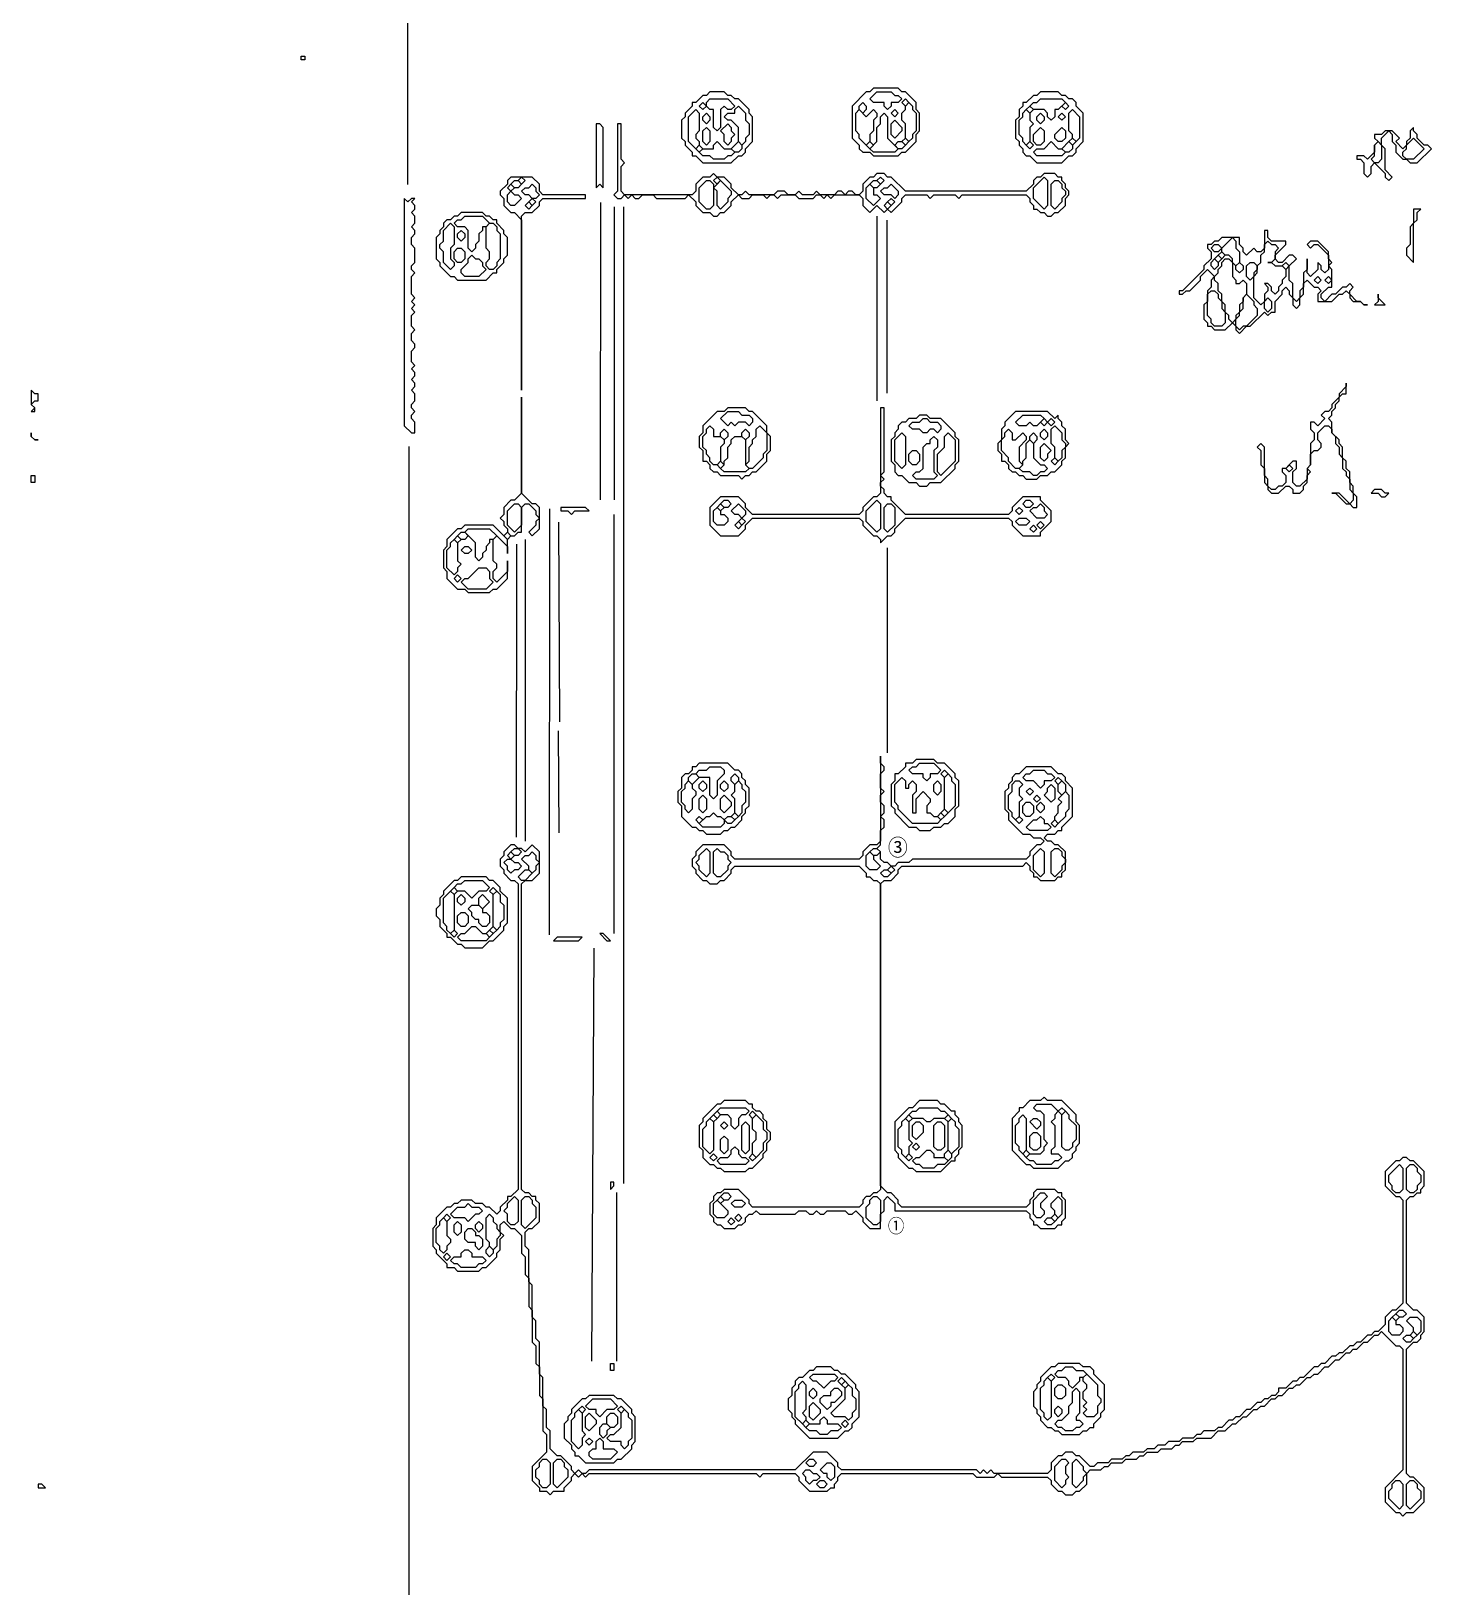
# Model space of a CAD drawing. Extents: x 10 to 1971, y 11 to 1392.
# Drawn here: x 10 to 403, y 364.1 to 802.1 of the extents above; entities that cross this region are included whole.
import ezdxf

# ---------------------------------------------------------------- set-up
doc = ezdxf.new("R2010")
doc.units = 0
for name, color, linetype, lineweight in [('OCR_TEXT', 6, 'Continuous', 0), ('RESIDUAL_GRAPHIC', 3, 'Continuous', 0), ('TEXT_FALLBACK_OUTLINE', 2, 'Continuous', 0), ('TRACE_CURVE', 6, 'Continuous', 0), ('TRACE_STRAIGHT', 5, 'Continuous', 0), ('TRACE_TEXT_SYMBOL', 6, 'Continuous', 0)]:
    doc.layers.add(name, color=color, linetype=linetype, lineweight=lineweight)
doc.styles.add('wqy-unicode', font='wqy-unicode.lff')

msp = doc.modelspace()

# ---------------------------------------------------------------- linework, layer by layer
at = {"layer": 'RESIDUAL_GRAPHIC', "color": 3}
for points in [[(175, 776), (175, 757), (174, 756), (175, 755), (176, 755), (177, 756), (178, 755), (179, 756), (180, 755), (181, 755), (182, 756), (185, 756), (186, 755), (194, 755), (195, 756), (197, 754), (197, 753), (199, 751), (201, 751), (202, 750), (203, 750), (204, 751), (205, 751), (207, 753), (207, 754), (209, 756), (210, 755), (212, 755), (213, 756), (216, 756), (217, 755), (218, 756), (219, 756), (220, 755), (221, 756), (225, 756), (226, 755), (230, 755), (231, 756), (232, 756), (233, 755), (234, 756), (235, 755), (236, 756), (243, 756), (244, 755), (244, 753), (246, 751), (248, 753), (250, 751), (251, 752), (252, 751), (255, 754), (255, 755), (256, 756), (262, 756), (263, 755), (264, 756), (270, 756), (271, 755), (272, 756), (290, 756), (291, 755), (291, 754)], [(199, 761), (197, 759), (197, 757), (196, 756), (177, 756), (176, 757), (176, 764), (177, 765), (176, 766), (176, 776), (175, 776)], [(291, 754), (292, 753), (292, 752), (293, 752), (294, 751), (295, 751), (296, 750), (297, 750), (298, 751), (299, 751), (301, 753), (301, 755), (302, 756), (302, 757), (301, 758), (301, 759), (300, 760), (300, 761), (299, 761), (298, 762), (295, 762), (294, 761), (293, 761), (292, 760), (292, 759), (290, 757), (256, 757), (252, 761), (251, 761), (250, 762), (248, 762), (247, 761), (246, 761), (244, 759), (244, 757), (243, 756), (242, 756), (241, 757), (240, 757), (239, 756), (238, 757), (237, 757), (236, 756), (232, 756), (231, 757), (230, 756), (227, 756), (226, 757), (225, 756), (223, 756), (222, 757), (220, 757), (219, 756), (212, 756), (211, 757), (210, 756), (209, 756), (207, 758), (207, 759), (205, 761), (203, 761), (202, 762), (201, 761), (199, 761)]]:
    msp.add_lwpolyline(points, dxfattribs=at)
for points in [[(200, 760), (201, 760), (202, 759), (202, 753), (201, 752), (200, 752), (198, 754), (198, 758)], [(202, 760), (203, 761), (204, 760), (203, 759)], [(204, 760), (207, 757), (207, 756), (206, 755), (206, 754), (204, 752), (203, 753), (203, 757), (202, 758)], [(245, 758), (246, 759), (247, 758), (247, 756), (248, 756), (249, 755), (247, 753), (245, 755)], [(246, 759), (247, 760), (248, 760), (249, 759), (248, 758), (247, 758)], [(248, 760), (249, 761), (250, 760), (249, 759)], [(251, 758), (252, 759), (254, 757), (254, 756), (253, 755), (252, 756), (250, 756), (249, 757), (250, 758)], [(295, 761), (296, 760), (296, 753), (295, 752), (292, 755), (292, 758)], [(297, 759), (298, 760), (299, 760), (300, 759), (300, 758), (301, 757), (301, 756), (300, 755), (300, 754), (298, 752), (297, 753)], [(250, 753), (251, 754), (252, 753), (251, 752)], [(251, 754), (252, 755), (253, 754), (252, 753)]]:
    msp.add_lwpolyline(points, close=True, dxfattribs=at)
at = {"layer": 'TEXT_FALLBACK_OUTLINE', "color": 2}
for points in [[(201, 785), (200, 784), (199, 784), (197, 782), (196, 782), (196, 781), (194, 779), (194, 778), (193, 777), (193, 772), (194, 771), (194, 770), (196, 768), (196, 767), (197, 767), (199, 765), (207, 765), (209, 767), (210, 767), (211, 768), (211, 769), (213, 771), (213, 778), (212, 779), (212, 780), (209, 783), (208, 783), (207, 784), (206, 784), (205, 785)], [(247, 786), (246, 785), (245, 785), (241, 781), (241, 772), (243, 770), (243, 769), (244, 768), (246, 768), (247, 767), (254, 767), (255, 768), (256, 768), (259, 771), (259, 773), (260, 774), (260, 779), (259, 780), (259, 782), (256, 785), (255, 785), (254, 786)], [(248, 785), (252, 785), (253, 784), (254, 784), (255, 783), (254, 782), (252, 782), (252, 781), (251, 780), (250, 781), (250, 782), (247, 782), (246, 783)], [(197, 780), (198, 779), (198, 774), (197, 773), (197, 772), (198, 771), (198, 770), (197, 769), (195, 771), (195, 778)], [(198, 781), (199, 782), (200, 781), (199, 780)], [(200, 782), (201, 783), (206, 783), (208, 781), (207, 780), (206, 780), (205, 781), (204, 780), (204, 775), (203, 774), (202, 775), (202, 780), (201, 780), (200, 781)], [(208, 780), (209, 781), (211, 779), (211, 777), (212, 776), (212, 773), (211, 772), (211, 771), (210, 770), (209, 771), (209, 775), (207, 777), (206, 777), (205, 778), (206, 779), (208, 779)], [(242, 779), (243, 780), (245, 778), (247, 780), (248, 779), (248, 778), (247, 777), (247, 774), (246, 773), (246, 771), (245, 770), (243, 772), (243, 773), (242, 774)], [(243, 781), (244, 782), (245, 781), (245, 780), (244, 779), (243, 780)], [(252, 779), (253, 780), (254, 779), (253, 778)], [(255, 782), (256, 783), (257, 782), (256, 781)], [(256, 781), (257, 782), (258, 781), (258, 780), (259, 779), (259, 774), (258, 773), (258, 772), (257, 771), (256, 772), (256, 776), (255, 777), (255, 779), (256, 780)], [(199, 778), (200, 779), (201, 778), (201, 777), (200, 776), (199, 777)], [(206, 776), (207, 775), (207, 774), (208, 773), (207, 772), (207, 771), (206, 770), (205, 771), (205, 773), (204, 774)], [(249, 778), (250, 779), (251, 778), (251, 772), (254, 769), (253, 768), (247, 768), (246, 769), (248, 771), (248, 775), (249, 776)], [(252, 776), (253, 777), (255, 775), (255, 774), (253, 772), (252, 773)], [(202, 770), (203, 771), (205, 769), (207, 769), (208, 768), (207, 767), (206, 767), (205, 766), (202, 766), (201, 767), (199, 767), (198, 768), (199, 769), (202, 769)], [(199, 774), (200, 775), (201, 774), (201, 771), (200, 770), (199, 771)], [(209, 771), (210, 770), (210, 769), (209, 768), (208, 768), (207, 769)], [(245, 770), (246, 771), (247, 770), (246, 769)], [(253, 770), (254, 771), (255, 771), (256, 770), (255, 769), (254, 769)], [(255, 771), (256, 772), (257, 771), (256, 770)], [(197, 769), (198, 770), (199, 769), (198, 768)], [(131, 751), (130, 750), (129, 750), (128, 749), (127, 749), (126, 748), (126, 747), (125, 746), (125, 745), (124, 744), (124, 738), (125, 737), (125, 736), (128, 733), (129, 733), (130, 732), (138, 732), (140, 734), (141, 734), (141, 735), (143, 737), (143, 738), (144, 739), (144, 744), (143, 745), (143, 746), (141, 748), (141, 749), (140, 749), (139, 750), (138, 750), (137, 751)], [(131, 749), (132, 750), (137, 750), (139, 748), (138, 747), (137, 747), (137, 746), (136, 745), (136, 743), (135, 742), (135, 741), (134, 740), (133, 741), (133, 746), (132, 747), (130, 747), (129, 748), (130, 749)], [(128, 748), (129, 747), (129, 742), (128, 741), (128, 738), (129, 737), (129, 736), (128, 735), (126, 737), (126, 740), (125, 741), (125, 742), (126, 743), (126, 746)], [(130, 745), (131, 746), (132, 745), (132, 744), (131, 743), (130, 744)], [(138, 747), (139, 748), (140, 748), (141, 747), (141, 746), (142, 745), (142, 738), (141, 737), (141, 736), (140, 735), (139, 735), (138, 736), (138, 737), (139, 738), (139, 740), (138, 741)], [(129, 740), (130, 741), (131, 741), (132, 740), (132, 738), (131, 737), (130, 737), (129, 738)], [(133, 738), (134, 739), (135, 738), (136, 738), (137, 737), (137, 736), (138, 735), (136, 733), (132, 733), (131, 734), (131, 735), (133, 737)], [(260, 694), (259, 693), (257, 693), (256, 692), (255, 692), (254, 691), (254, 690), (253, 689), (253, 688), (252, 687), (252, 681), (253, 680), (253, 678), (254, 677), (255, 677), (257, 675), (259, 675), (260, 674), (262, 674), (263, 675), (266, 675), (270, 679), (270, 680), (271, 681), (271, 687), (270, 688), (270, 689), (266, 693), (263, 693), (262, 694)], [(260, 692), (261, 693), (262, 693), (263, 692), (265, 692), (266, 691), (266, 690), (265, 689), (264, 690), (263, 690), (262, 689), (261, 689), (260, 690), (258, 690), (257, 691), (258, 692)], [(255, 689), (256, 688), (256, 680), (255, 679), (253, 681), (253, 687)], [(263, 687), (264, 688), (265, 687), (265, 685), (264, 684), (264, 678), (265, 677), (264, 676), (259, 676), (258, 677), (259, 678), (260, 678), (261, 679), (261, 685), (262, 686), (263, 686)], [(267, 688), (268, 689), (270, 687), (270, 681), (266, 677), (265, 678), (265, 683), (267, 685)], [(257, 683), (258, 684), (259, 684), (260, 683), (260, 681), (259, 680), (258, 680), (257, 681)], [(299, 427), (298, 426), (297, 426), (294, 423), (294, 422), (293, 421), (293, 420), (292, 419), (292, 415), (293, 414), (293, 413), (294, 412), (294, 411), (296, 409), (297, 409), (298, 408), (299, 408), (300, 407), (305, 407), (306, 408), (307, 408), (308, 409), (309, 409), (309, 410), (311, 412), (311, 413), (312, 414), (312, 421), (309, 424), (309, 425), (308, 426), (306, 426), (305, 427)], [(300, 425), (301, 426), (303, 426), (304, 425), (306, 425), (307, 424), (306, 423), (305, 423), (305, 422), (303, 420), (302, 421), (302, 422), (301, 423), (299, 423), (298, 424), (299, 425)], [(295, 422), (296, 423), (297, 422), (297, 412), (296, 411), (295, 412), (295, 413), (294, 414), (294, 420), (295, 421)], [(296, 423), (297, 424), (298, 423), (297, 422)], [(298, 420), (299, 421), (300, 421), (301, 420), (301, 418), (300, 417), (299, 417), (298, 418)], [(306, 423), (307, 424), (310, 421), (310, 418), (311, 417), (311, 416), (310, 415), (310, 413), (309, 412), (307, 412), (306, 413), (307, 414), (306, 415), (307, 416), (306, 417), (306, 419), (307, 420), (307, 421), (306, 422)], [(303, 419), (304, 420), (305, 419), (305, 413), (304, 412), (304, 411), (305, 411), (306, 410), (305, 409), (304, 409), (303, 408), (301, 408), (300, 409), (299, 409), (298, 410), (299, 411), (300, 411), (302, 413), (302, 415), (303, 416)], [(298, 414), (299, 415), (300, 414), (300, 413), (299, 412), (298, 413)]]:
    msp.add_lwpolyline(points, close=True, dxfattribs=at)
at = {"layer": 'TRACE_CURVE', "color": 6}
for points in [[(115, 755), (115, 691), (117, 689), (118, 689), (118, 692), (117, 693), (117, 694), (118, 695), (117, 696), (117, 697), (118, 698), (118, 700), (117, 701), (118, 702), (118, 703), (117, 704), (118, 705), (118, 706), (117, 707), (118, 708), (117, 709), (117, 712), (118, 713), (118, 714), (117, 715), (117, 717), (118, 718), (117, 719), (117, 722), (118, 723), (117, 724), (118, 725), (117, 726), (118, 727), (117, 728), (117, 733), (118, 734), (117, 735), (117, 736), (118, 737), (118, 741), (117, 742), (117, 744), (118, 745), (118, 746), (117, 747), (118, 748), (118, 750), (117, 751), (118, 752), (118, 753), (117, 754), (118, 755), (117, 755), (116, 754)], [(291, 593), (292, 594), (295, 594), (296, 593), (297, 593), (298, 592), (297, 591), (295, 591), (295, 590), (294, 589), (292, 591), (290, 591), (289, 592), (290, 593)], [(298, 591), (299, 592), (300, 591), (299, 590)], [(286, 590), (287, 591), (288, 591), (289, 590), (288, 589), (288, 587), (289, 586), (288, 585), (288, 581), (287, 580), (286, 581), (286, 582), (285, 583), (285, 587), (286, 588)], [(290, 588), (291, 589), (292, 588), (291, 587)], [(292, 586), (293, 587), (294, 586), (293, 585)], [(296, 589), (297, 590), (298, 589), (298, 586), (297, 585), (295, 587), (296, 588)], [(301, 588), (302, 587), (302, 583), (301, 582), (301, 581), (299, 579), (298, 580), (298, 581), (299, 582), (299, 584), (300, 585), (299, 586)], [(299, 590), (300, 591), (301, 590), (301, 588), (300, 587), (299, 588)], [(289, 584), (290, 585), (291, 585), (292, 584), (292, 582), (291, 581), (290, 581), (289, 582)], [(293, 584), (294, 585), (295, 584), (295, 583), (294, 582), (293, 583)], [(287, 580), (288, 581), (289, 580), (288, 579)], [(293, 580), (294, 581), (295, 580), (295, 579), (296, 579), (297, 578), (296, 577), (291, 577), (290, 578), (292, 580)], [(297, 579), (298, 580), (299, 579), (298, 578)], [(144, 570), (145, 571), (146, 570), (145, 569)], [(145, 571), (146, 572), (147, 572), (148, 571), (147, 570), (146, 570)], [(150, 570), (151, 571), (152, 570), (152, 569), (153, 568), (152, 567), (152, 566), (151, 565), (150, 566), (150, 567), (148, 569), (149, 570)], [(200, 572), (201, 571), (201, 565), (200, 564), (198, 566), (198, 567), (197, 568), (198, 569), (198, 570)], [(202, 571), (203, 572), (204, 571), (205, 571), (206, 570), (206, 569), (207, 568), (206, 567), (206, 566), (204, 564), (203, 564), (202, 565)], [(245, 570), (246, 571), (247, 570), (247, 569), (249, 567), (248, 566), (246, 566), (245, 567)], [(246, 571), (247, 572), (248, 572), (249, 571), (248, 570), (247, 570)], [(294, 572), (295, 571), (295, 565), (294, 564), (292, 566), (292, 570)], [(297, 571), (298, 572), (299, 572), (300, 571), (300, 570), (301, 569), (301, 568), (300, 567), (300, 566), (298, 564), (297, 565)], [(143, 568), (144, 569), (145, 569), (146, 568), (147, 568), (148, 567), (147, 566), (146, 566), (145, 565), (144, 566), (144, 567)], [(149, 566), (150, 566), (151, 565), (149, 563), (148, 563), (147, 564)], [(249, 565), (250, 566), (251, 566), (252, 565), (251, 564), (250, 564)], [(251, 566), (252, 567), (253, 566), (252, 565)], [(395, 483), (396, 482), (396, 476), (395, 475), (394, 475), (393, 476), (393, 477), (392, 478), (392, 480)], [(397, 482), (398, 483), (399, 483), (400, 482), (400, 481), (401, 480), (401, 478), (400, 477), (400, 476), (399, 475), (398, 475), (397, 476)], [(146, 474), (147, 473), (147, 467), (146, 466), (145, 466), (144, 467), (144, 469), (143, 470), (144, 471), (144, 472)], [(148, 473), (149, 474), (150, 474), (151, 473), (151, 472), (152, 471), (152, 468), (149, 465), (148, 466)], [(203, 473), (204, 474), (205, 473), (204, 472)], [(204, 474), (205, 475), (206, 475), (207, 474), (206, 473), (205, 473)], [(246, 473), (247, 474), (248, 474), (249, 473), (249, 467), (248, 466), (247, 466), (245, 468), (245, 471), (246, 472)], [(294, 475), (295, 475), (296, 474), (294, 472), (294, 471), (295, 470), (295, 469), (294, 468), (293, 468), (292, 469), (292, 473)], [(299, 474), (300, 473), (300, 469), (299, 468), (298, 469), (298, 470), (297, 471), (297, 472)], [(126, 468), (127, 469), (128, 468), (127, 467)], [(132, 471), (133, 472), (134, 471), (136, 471), (137, 470), (136, 469), (135, 469), (133, 467), (132, 468), (129, 468), (128, 469), (130, 471)], [(138, 468), (139, 469), (140, 468), (140, 467), (141, 466), (141, 465), (142, 464), (142, 463), (141, 462), (141, 460), (140, 459), (139, 460), (139, 461), (138, 462)], [(202, 472), (203, 473), (206, 470), (206, 469), (205, 468), (203, 468), (202, 469)], [(207, 472), (208, 473), (210, 473), (211, 472), (210, 471), (208, 471)], [(208, 468), (209, 469), (210, 468), (209, 467)], [(297, 468), (298, 469), (299, 468), (298, 467)], [(125, 467), (126, 468), (127, 467), (127, 463), (128, 462), (128, 461), (127, 460), (127, 459), (126, 458), (125, 459), (125, 460), (124, 461), (124, 465), (125, 466)], [(129, 466), (130, 467), (131, 466), (131, 464), (130, 463), (129, 464)], [(132, 464), (133, 465), (134, 465), (135, 464), (135, 463), (136, 463), (137, 462), (137, 460), (136, 459), (135, 460), (135, 461), (133, 461), (132, 462)], [(135, 466), (136, 467), (137, 466), (137, 465), (136, 464), (135, 465)], [(206, 467), (207, 468), (208, 467), (207, 466)], [(295, 467), (296, 468), (297, 468), (298, 467), (297, 466), (296, 466)], [(138, 459), (139, 460), (140, 459), (140, 458), (139, 457), (138, 458)], [(126, 457), (127, 458), (128, 457), (127, 456)], [(131, 458), (132, 459), (133, 459), (134, 458), (134, 457), (137, 457), (138, 456), (137, 455), (136, 455), (135, 454), (131, 454), (130, 455), (129, 455), (128, 456), (129, 457), (131, 457)], [(392, 439), (393, 440), (394, 439), (394, 438), (395, 438), (396, 437), (396, 436), (395, 435), (393, 435), (392, 436)], [(393, 440), (394, 441), (395, 440), (394, 439)], [(394, 441), (395, 442), (396, 442), (397, 441), (396, 440), (395, 440)], [(397, 439), (398, 440), (400, 440), (401, 439), (401, 436), (400, 435), (399, 436), (399, 437)], [(396, 434), (397, 435), (398, 435), (399, 434), (398, 433), (397, 433)], [(398, 435), (399, 436), (400, 435), (399, 434)], [(153, 399), (154, 400), (155, 400), (156, 399), (156, 393), (155, 392), (154, 392), (153, 393), (153, 394), (152, 395), (152, 397), (153, 398)], [(157, 399), (158, 400), (159, 400), (160, 399), (160, 398), (161, 397), (161, 395), (158, 392), (157, 393)], [(228, 399), (229, 400), (230, 400), (231, 399), (230, 398), (229, 398)], [(234, 399), (235, 399), (236, 398), (236, 395), (235, 394), (234, 395), (234, 396), (233, 396), (232, 397)], [(300, 400), (301, 400), (302, 399), (301, 398), (301, 396), (302, 395), (301, 394), (301, 393), (300, 392), (298, 394), (298, 398)], [(303, 399), (304, 400), (306, 398), (306, 397), (307, 396), (306, 395), (306, 394), (304, 392), (303, 393)], [(227, 396), (228, 397), (229, 397), (230, 396), (231, 396), (232, 395), (231, 394), (230, 394), (229, 393), (228, 394), (228, 395)], [(231, 393), (232, 394), (233, 394), (234, 393), (233, 392), (232, 392)], [(393, 393), (394, 394), (395, 394), (396, 393), (396, 387), (395, 386), (392, 389), (392, 391), (393, 392)], [(397, 393), (398, 394), (399, 394), (400, 393), (400, 392), (401, 391), (401, 389), (398, 386), (397, 387)]]:
    msp.add_lwpolyline(points, close=True, dxfattribs=at)
for points in [[(249, 598), (249, 574), (248, 573), (246, 573), (244, 571), (244, 570), (243, 569), (208, 569), (207, 570), (207, 571), (205, 573), (199, 573), (197, 571), (197, 570), (196, 569), (196, 567), (197, 566), (197, 565), (199, 563), (200, 563), (201, 562), (203, 562), (204, 563), (205, 563), (207, 565), (207, 566), (208, 567), (243, 567), (245, 565), (245, 564), (246, 564), (247, 563), (248, 563), (249, 562), (249, 476), (248, 475), (247, 475), (246, 474), (245, 474), (244, 473), (244, 472), (243, 471), (213, 471), (212, 472), (212, 473), (209, 476), (205, 476), (204, 475), (203, 475), (202, 474), (202, 473), (201, 472), (201, 469), (202, 468), (202, 467), (203, 466), (204, 466), (205, 465), (208, 465), (209, 466), (210, 466), (211, 467), (211, 468), (212, 469)], [(250, 578), (250, 580), (249, 581), (250, 582), (250, 584), (249, 585), (249, 587), (250, 588), (249, 589), (249, 593), (250, 594), (250, 595), (249, 596), (249, 598)], [(290, 568), (291, 567), (291, 566), (292, 565), (292, 564), (293, 564), (294, 563), (298, 563), (299, 564), (300, 564), (300, 565), (301, 566), (301, 571), (299, 573), (298, 573), (297, 574), (296, 574), (295, 575), (296, 576), (298, 576), (299, 577), (300, 577), (300, 578), (303, 581), (303, 589), (301, 591), (301, 592), (300, 593), (299, 593), (297, 595), (290, 595), (288, 593), (287, 593), (286, 592), (286, 591), (285, 590), (285, 589), (284, 588), (284, 583), (285, 582), (285, 580), (289, 576), (291, 576), (292, 575), (294, 575), (295, 574), (294, 573), (293, 573), (291, 571), (291, 570), (290, 569), (258, 569), (257, 568), (254, 568), (253, 567), (252, 567), (251, 568), (250, 568), (249, 569), (249, 571), (248, 572), (249, 573), (249, 577), (250, 578)], [(145, 573), (143, 571), (143, 570), (142, 569), (142, 567), (143, 566), (143, 565), (145, 563), (146, 563), (147, 562), (147, 476), (145, 474), (144, 474), (144, 473), (142, 471), (142, 470), (141, 469), (139, 471), (138, 471), (137, 472), (135, 472), (134, 473), (131, 473), (130, 472), (129, 472), (128, 471), (127, 471), (124, 468), (124, 466), (123, 465), (123, 460), (124, 459), (124, 458), (127, 455), (127, 454), (129, 454), (130, 453), (136, 453), (137, 454), (138, 454), (141, 457), (141, 458), (142, 459), (142, 462), (143, 463), (142, 464), (142, 466), (143, 467), (145, 465), (146, 465), (148, 463), (148, 458), (149, 457), (149, 452), (150, 451), (150, 443), (151, 442), (151, 433), (152, 432), (152, 427), (153, 426), (153, 418), (154, 417), (154, 408)], [(152, 439), (151, 440), (151, 449), (150, 450), (150, 459), (149, 460), (149, 464), (150, 465), (151, 465), (153, 467), (153, 472), (152, 473), (152, 474), (151, 474), (150, 475), (149, 475), (148, 476), (148, 562), (149, 563), (151, 563), (153, 565), (153, 571), (151, 573), (149, 571), (148, 572), (147, 572), (146, 573), (145, 573)], [(212, 469), (213, 469), (214, 470), (215, 469), (225, 469), (226, 470), (228, 470), (229, 469), (230, 469), (231, 470), (232, 469), (233, 469), (234, 470), (239, 470), (240, 469), (241, 469), (242, 470), (244, 468), (244, 467), (246, 465), (249, 465), (249, 469), (250, 470), (250, 473), (251, 474), (253, 472), (253, 470), (290, 470), (291, 469), (291, 468), (292, 467), (292, 466), (293, 466), (294, 465), (298, 465), (299, 466), (300, 466), (300, 467), (301, 468), (301, 473), (300, 474), (300, 475), (299, 475), (298, 476), (293, 476), (292, 475), (292, 474), (291, 473), (291, 472), (290, 471), (255, 471), (254, 472), (254, 473), (252, 475), (251, 475), (249, 477), (249, 562), (250, 563), (252, 563), (254, 565), (254, 566), (255, 567), (289, 567), (290, 568)], [(402, 440), (400, 442), (399, 442), (397, 444), (397, 473), (398, 474), (399, 474), (400, 475), (401, 475), (401, 476), (402, 477), (402, 481), (399, 484), (398, 484), (397, 485), (396, 485), (395, 484), (394, 484), (391, 481), (391, 477), (394, 474), (395, 474), (396, 473), (396, 444), (394, 442), (393, 442), (391, 440), (391, 438), (389, 436), (388, 436), (387, 435), (386, 435), (384, 433), (383, 433), (382, 432), (381, 432), (379, 430), (378, 430), (377, 429), (376, 429), (374, 427), (373, 427), (372, 426), (371, 426), (368, 423), (367, 423), (366, 422), (365, 422), (363, 420), (361, 420), (361, 419), (360, 418), (359, 418), (358, 417), (357, 417), (356, 416), (355, 416), (353, 414), (352, 414), (350, 412), (349, 412), (348, 411), (347, 411), (345, 409)], [(345, 409), (344, 409), (343, 408), (340, 408), (339, 407), (338, 407), (337, 406), (334, 406), (333, 405), (330, 405), (329, 404), (327, 404), (326, 403), (324, 403), (323, 402), (320, 402), (319, 401), (318, 401), (317, 400), (314, 400), (313, 399), (310, 399), (309, 398), (308, 398), (305, 401), (304, 401), (303, 402), (301, 402), (300, 401), (299, 401), (297, 399), (297, 397), (296, 396), (281, 396), (280, 397), (279, 396), (278, 397), (277, 396), (276, 397), (238, 397), (237, 398), (237, 399), (234, 402), (230, 402), (225, 397), (167, 397), (166, 396), (165, 396), (164, 397), (163, 396), (162, 397), (162, 398), (159, 401), (158, 401), (156, 403), (156, 408), (155, 409), (155, 414), (154, 415), (154, 423), (153, 424), (153, 433), (152, 434), (152, 439)], [(332, 404), (333, 404), (334, 405), (337, 405), (338, 406), (342, 406), (344, 408), (346, 408), (348, 410), (349, 410), (351, 412), (352, 412), (354, 414), (355, 414), (356, 415), (357, 415), (359, 417), (360, 417), (361, 418), (362, 418), (364, 420), (365, 420), (366, 421), (367, 421), (369, 423), (370, 423), (371, 424), (372, 424), (374, 426), (375, 426), (377, 428), (378, 428), (380, 430), (381, 430), (382, 431), (383, 431), (385, 433), (386, 433), (388, 435), (389, 435), (390, 436), (394, 432), (395, 432), (396, 431), (396, 397), (391, 392), (391, 388), (394, 385), (395, 385), (396, 384), (397, 385), (399, 385), (402, 388), (402, 392), (399, 395), (398, 395), (397, 396), (397, 431), (399, 433), (400, 433), (401, 434), (401, 435), (402, 436), (402, 440)], [(154, 408), (155, 407), (155, 402), (151, 398), (151, 394), (153, 392), (153, 391), (155, 391), (156, 390), (157, 391), (160, 391), (160, 392), (162, 394), (162, 395), (163, 396), (164, 395), (165, 396), (166, 395), (167, 396), (214, 396), (215, 395), (216, 396), (225, 396), (226, 395), (226, 394), (229, 391), (234, 391), (235, 392), (236, 392), (236, 393), (237, 394), (237, 395), (238, 396), (275, 396), (276, 395), (281, 395), (282, 396), (283, 395), (296, 395), (297, 394), (297, 393), (299, 391), (300, 391), (301, 390), (303, 390), (304, 391), (305, 391), (307, 393), (307, 396), (308, 397), (311, 397), (312, 398), (313, 398), (314, 399), (317, 399), (318, 400), (321, 400), (322, 401), (323, 401), (324, 402), (327, 402), (328, 403), (331, 403), (332, 404)]]:
    msp.add_lwpolyline(points, dxfattribs=at)
at = {"layer": 'TRACE_STRAIGHT', "color": 5}
for p, q in [((116.02, 758.88), (116.21, 1355.13)), ((170.24, 670.12), (170.27, 753.87)), ((174.16, 670.12), (174.17, 752.62)), ((176.71, 752.62), (176.71, 477.62)), ((248, 750), (248, 698)), ((250.89, 700.12), (250.9, 748.88)), ((116.24, 685.13), (116.26, 22.63)), ((155.89, 547.62), (155.94, 667.63)), ((174, 666), (174, 548)), ((158.4, 663.88), (158.68, 607.62)), ((146.57, 575.13), (146.68, 657.63)), ((149, 659), (149, 574)), ((250.89, 656.63), (250.89, 598.88)), ((158.33, 605.13), (158.45, 576.37)), ((167.81, 427.61), (168.39, 543.88)), ((174.68, 475.13), (174.71, 427.62))]:
    msp.add_line(p, q, dxfattribs=at)
at = {"layer": 'TRACE_TEXT_SYMBOL', "color": 6}
for points in [[(86, 795), (87, 795), (87, 794), (86, 794)], [(294, 785), (293, 784), (292, 784), (290, 782), (289, 782), (289, 781), (288, 780), (288, 778), (287, 777), (287, 772), (288, 771), (288, 770), (289, 769), (289, 768), (290, 767), (291, 767), (293, 765), (300, 765), (302, 767), (303, 767), (304, 768), (304, 769), (306, 771), (306, 779), (304, 781), (304, 782), (303, 783), (302, 783), (301, 784), (300, 784), (299, 785)], [(289, 779), (290, 780), (291, 779), (291, 777), (292, 776), (291, 775), (291, 771), (290, 770), (289, 771), (289, 772), (288, 773), (288, 777), (289, 778)], [(290, 780), (291, 781), (292, 780), (291, 779)], [(293, 782), (294, 783), (300, 783), (301, 782), (299, 780), (298, 780), (298, 778), (297, 777), (296, 778), (296, 779), (295, 780), (292, 780), (291, 781), (292, 782)], [(300, 781), (301, 782), (302, 781), (301, 780)], [(302, 779), (303, 780), (305, 778), (305, 772), (304, 771), (303, 772), (303, 773), (302, 774)], [(169, 776), (169, 758), (170, 759), (171, 758), (171, 775), (170, 776)], [(293, 778), (294, 779), (295, 778), (295, 777), (294, 776), (293, 777)], [(299, 778), (300, 779), (301, 778), (300, 777)], [(290, 770), (291, 771), (292, 770), (291, 769)], [(294, 775), (295, 774), (295, 771), (294, 770), (293, 770), (292, 771), (292, 773)], [(297, 771), (299, 769), (300, 769), (301, 768), (300, 767), (293, 767), (292, 768), (293, 769), (295, 769)], [(300, 775), (301, 774), (301, 772), (300, 771), (299, 771), (298, 772), (298, 773)], [(302, 771), (303, 770), (303, 769), (302, 768), (301, 768), (300, 769)], [(302, 771), (303, 772), (304, 771), (303, 770)], [(399, 775), (398, 774), (398, 772), (397, 771), (397, 770), (396, 769), (394, 771), (395, 772), (393, 774), (391, 774), (390, 773), (388, 773), (388, 772), (389, 771), (388, 770), (388, 768), (386, 766), (385, 767), (383, 767), (383, 766), (384, 766), (385, 765), (385, 762), (386, 761), (387, 762), (387, 764), (388, 765), (391, 762), (391, 761), (392, 760), (393, 761), (391, 763), (391, 769), (390, 770), (390, 772), (392, 774), (393, 773), (393, 771), (394, 770), (394, 768), (396, 766), (397, 766), (398, 765), (400, 765), (404, 769), (403, 770), (402, 770), (400, 772), (400, 773), (399, 774)], [(388, 770), (389, 771), (390, 770), (390, 766), (389, 765), (388, 765), (387, 766), (388, 767)], [(399, 772), (402, 769), (399, 766), (397, 766), (396, 767), (396, 768), (397, 769), (397, 770)], [(145, 761), (144, 760), (144, 759), (142, 757), (142, 756), (143, 755), (143, 753), (145, 751), (146, 751), (148, 749), (148, 701), (148, 750), (149, 751), (151, 751), (153, 753), (153, 754), (154, 755), (166, 755), (166, 756), (154, 756), (153, 757), (153, 759), (151, 761)], [(144, 758), (145, 759), (146, 758), (145, 757)], [(145, 759), (146, 760), (147, 760), (148, 759), (147, 758), (146, 758)], [(147, 760), (148, 761), (149, 760), (148, 759)], [(150, 758), (151, 759), (152, 758), (152, 757), (153, 756), (152, 755), (151, 755), (150, 756), (149, 756), (148, 757), (149, 758)], [(144, 756), (145, 757), (146, 756), (147, 756), (148, 755), (146, 753), (145, 753), (144, 754)], [(149, 753), (150, 754), (151, 753), (150, 752)], [(150, 754), (151, 755), (152, 754), (151, 753)], [(399, 752), (399, 748), (398, 747), (398, 742), (397, 741), (397, 739), (399, 737), (399, 748), (400, 749), (400, 751), (401, 752)], [(342, 741), (343, 742), (344, 742), (345, 741), (344, 740), (343, 740)], [(348, 744), (349, 743), (349, 741), (350, 740), (350, 737), (349, 736), (348, 737), (348, 738), (347, 739), (346, 739), (345, 740), (345, 741)], [(357, 742), (358, 743), (359, 742), (360, 742), (361, 741), (360, 740), (360, 738), (359, 737), (358, 737), (359, 737), (360, 736), (362, 736), (363, 735), (363, 733), (362, 732), (362, 731), (361, 730), (361, 729), (360, 728), (359, 729), (359, 730), (358, 731), (357, 731), (358, 730), (358, 729), (357, 728), (357, 726), (356, 725), (354, 727), (354, 733), (355, 734), (355, 736), (356, 737), (356, 739), (357, 740)], [(342, 737), (343, 738), (344, 737), (344, 736), (343, 735), (342, 736)], [(343, 738), (344, 739), (345, 738), (344, 737)], [(345, 737), (346, 738), (347, 738), (348, 737), (348, 733), (349, 732), (349, 731), (350, 731), (351, 732), (352, 731), (352, 728), (351, 727), (351, 726), (350, 725), (350, 723), (349, 722), (349, 721), (348, 720), (347, 721), (347, 722), (346, 723), (346, 725), (345, 726), (345, 728), (344, 729), (344, 731), (343, 732), (343, 733), (344, 734), (344, 735), (345, 736)], [(344, 739), (345, 740), (346, 739), (345, 738)], [(349, 736), (350, 737), (351, 736), (351, 735), (350, 734), (349, 735)], [(352, 736), (353, 737), (354, 737), (355, 736), (355, 735), (354, 734), (354, 733), (353, 732), (352, 733)], [(362, 736), (363, 737), (364, 736), (363, 735)], [(371, 732), (372, 733), (373, 732), (372, 731)], [(374, 732), (375, 733), (376, 732), (375, 731)], [(341, 728), (342, 729), (343, 729), (344, 728), (344, 727), (345, 726), (345, 724), (346, 723), (346, 720), (345, 719), (343, 719), (342, 720), (342, 721), (341, 722)], [(351, 727), (352, 728), (354, 726), (354, 725), (355, 724), (355, 722), (352, 719), (351, 719), (350, 718), (349, 719), (349, 721), (350, 722), (350, 723), (351, 724)], [(389, 728), (389, 726), (388, 725), (391, 725), (389, 727)], [(357, 726), (358, 727), (359, 726), (359, 724), (358, 723), (357, 724)], [(10, 701), (10, 697), (11, 696), (10, 695), (11, 695), (11, 696), (10, 697), (11, 698), (12, 698), (12, 700), (11, 700)], [(148, 699), (148, 672), (146, 670), (145, 670), (143, 668), (143, 666), (142, 665), (143, 664), (143, 663), (144, 662), (144, 661), (143, 660), (140, 663), (132, 663), (131, 662), (130, 662), (127, 659), (127, 657), (126, 656), (126, 651), (127, 650), (127, 648), (130, 645), (132, 645), (133, 644), (139, 644), (140, 645), (141, 645), (144, 648), (144, 653), (144, 650), (141, 647), (140, 648), (140, 650), (141, 651), (141, 652), (140, 653), (140, 659), (141, 660), (144, 657), (144, 655), (144, 659), (145, 660), (146, 660), (147, 661), (148, 661), (148, 668), (149, 669), (150, 669), (152, 667), (152, 666), (153, 665), (152, 664), (152, 663), (150, 661), (151, 660), (153, 662), (153, 668), (152, 669), (151, 669), (148, 672)], [(206, 696), (205, 695), (203, 695), (199, 691), (199, 689), (198, 688), (198, 685), (199, 684), (199, 681), (200, 681), (201, 680), (201, 679), (202, 678), (203, 678), (204, 677), (209, 677), (210, 676), (211, 677), (212, 677), (213, 678), (214, 678), (217, 681), (217, 683), (218, 684), (218, 688), (217, 689), (217, 691), (213, 695), (212, 695), (211, 696)], [(249, 696), (249, 672), (248, 671), (247, 671), (244, 668), (244, 667), (243, 666), (213, 666), (211, 668), (211, 669), (209, 671), (204, 671), (201, 668), (201, 663), (204, 660), (209, 660), (211, 662), (211, 663), (213, 665), (243, 665), (244, 664), (244, 663), (247, 660), (248, 660), (249, 659), (249, 658), (251, 660), (252, 660), (253, 661), (253, 662), (256, 665), (285, 665), (286, 664), (286, 663), (289, 660), (294, 660), (294, 661), (297, 664), (297, 667), (294, 670), (294, 671), (289, 671), (286, 668), (286, 667), (285, 666), (256, 666), (252, 670), (252, 671), (251, 671), (250, 672), (250, 673), (249, 674), (249, 675), (250, 676), (249, 677), (250, 678), (250, 696)], [(206, 695), (209, 695), (210, 694), (212, 694), (213, 693), (213, 692), (212, 691), (211, 692), (209, 692), (208, 691), (207, 692), (206, 691), (204, 693)], [(287, 695), (284, 692), (284, 691), (283, 690), (283, 687), (282, 686), (282, 684), (283, 683), (283, 681), (284, 681), (285, 680), (285, 679), (286, 678), (287, 678), (288, 677), (289, 677), (290, 676), (293, 676), (294, 677), (296, 677), (297, 678), (298, 678), (300, 680), (300, 681), (301, 682), (301, 685), (302, 686), (301, 687), (301, 690), (300, 691), (300, 692), (299, 693), (299, 694), (298, 693), (296, 695)], [(289, 694), (294, 694), (295, 693), (293, 691), (292, 691), (291, 692), (290, 691), (288, 691), (287, 692)], [(294, 692), (295, 693), (296, 692), (295, 691)], [(296, 692), (297, 693), (298, 692), (297, 691)], [(10, 689), (10, 688), (11, 687), (12, 687), (11, 687), (10, 688)], [(200, 690), (201, 691), (202, 690), (202, 688), (204, 688), (205, 687), (205, 686), (204, 685), (204, 681), (203, 680), (202, 680), (201, 681), (201, 682), (200, 683), (200, 684), (199, 685), (199, 688), (200, 689)], [(204, 689), (205, 690), (206, 689), (206, 688), (205, 687), (204, 688)], [(207, 687), (208, 688), (210, 688), (211, 687), (211, 680), (212, 679), (211, 678), (205, 678), (204, 679), (205, 680), (205, 681), (206, 682), (206, 685), (207, 686)], [(210, 689), (211, 690), (212, 689), (212, 688), (211, 687), (210, 688)], [(214, 690), (215, 691), (217, 689), (217, 684), (216, 683), (216, 682), (213, 679), (212, 679), (211, 680), (212, 681), (212, 685), (213, 686), (213, 687), (214, 688)], [(284, 689), (285, 690), (286, 689), (286, 687), (287, 687), (289, 689), (290, 688), (290, 687), (288, 685), (288, 681), (289, 680), (288, 679), (287, 679), (285, 681), (285, 682), (283, 684), (283, 687), (284, 688)], [(291, 688), (292, 689), (293, 688), (293, 687), (292, 686), (291, 687)], [(294, 689), (295, 690), (296, 689), (296, 688), (295, 687), (294, 688)], [(297, 690), (298, 691), (300, 689), (300, 687), (301, 686), (301, 685), (300, 684), (300, 682), (299, 681), (298, 682), (298, 685), (297, 686)], [(290, 686), (291, 687), (292, 686), (292, 682), (294, 680), (295, 680), (296, 679), (295, 678), (294, 678), (293, 677), (292, 677), (291, 678), (289, 678), (288, 679), (289, 680), (289, 681), (290, 682)], [(294, 685), (295, 686), (297, 684), (296, 683), (296, 682), (295, 681), (294, 682)], [(203, 680), (204, 681), (205, 680), (204, 679)], [(297, 681), (298, 682), (299, 681), (298, 680)], [(363, 679), (364, 680), (365, 679), (364, 678)], [(10, 677), (11, 677), (11, 675), (10, 675)], [(388, 673), (387, 672), (389, 672), (390, 671), (391, 671), (392, 672), (391, 672), (390, 673)], [(146, 669), (147, 669), (148, 668), (148, 663), (146, 661), (144, 663), (144, 667)], [(159, 668), (159, 667), (161, 667), (162, 666), (163, 667), (167, 667), (166, 668)], [(202, 667), (203, 668), (204, 667), (204, 666), (205, 666), (206, 665), (206, 664), (205, 663), (203, 663), (202, 664)], [(203, 668), (204, 669), (205, 668), (204, 667)], [(204, 669), (205, 670), (206, 670), (207, 669), (206, 668), (205, 668)], [(209, 669), (211, 667), (211, 666), (210, 665), (209, 666), (208, 666), (207, 667)], [(248, 670), (249, 669), (249, 662), (248, 661), (245, 664), (245, 667)], [(250, 668), (251, 669), (252, 669), (253, 668), (253, 663), (251, 661), (250, 662)], [(287, 667), (288, 668), (289, 667), (288, 666)], [(289, 669), (290, 670), (291, 670), (292, 669), (291, 668), (290, 668)], [(293, 668), (294, 669), (295, 668), (295, 667), (296, 666), (295, 665), (293, 665), (291, 667), (292, 668)], [(132, 661), (133, 662), (139, 662), (141, 660), (140, 659), (139, 659), (139, 658), (138, 657), (138, 656), (137, 655), (137, 654), (136, 653), (135, 654), (135, 658)], [(208, 663), (209, 664), (210, 663), (209, 662)], [(209, 664), (210, 665), (211, 664), (210, 663)], [(287, 664), (288, 665), (290, 665), (291, 664), (290, 663), (288, 663)], [(291, 662), (292, 663), (293, 662), (292, 661)], [(293, 663), (294, 664), (295, 663), (294, 662)], [(128, 658), (129, 659), (130, 658), (130, 653), (131, 652), (130, 651), (130, 650), (129, 649), (127, 651), (127, 656), (128, 657)], [(129, 659), (130, 660), (131, 659), (130, 658)], [(130, 660), (131, 661), (132, 661), (133, 660), (132, 659), (131, 659)], [(143, 660), (144, 661), (145, 660), (144, 659)], [(131, 656), (132, 657), (133, 657), (134, 656), (133, 655), (132, 655)], [(129, 648), (130, 649), (131, 648), (130, 647)], [(136, 651), (138, 651), (139, 650), (139, 648), (140, 647), (138, 645), (133, 645), (131, 647), (132, 648), (133, 648)], [(198, 596), (197, 595), (196, 595), (196, 594), (195, 593), (194, 593), (193, 592), (193, 589), (192, 588), (192, 585), (193, 584), (193, 581), (196, 578), (197, 578), (198, 577), (199, 577), (200, 576), (204, 576), (205, 577), (206, 577), (207, 578), (208, 578), (210, 580), (210, 581), (211, 582), (211, 583), (212, 584), (212, 589), (211, 590), (211, 591), (210, 592), (210, 593), (209, 594), (208, 594), (206, 596)], [(259, 597), (258, 596), (256, 596), (256, 595), (254, 593), (253, 593), (253, 591), (252, 590), (252, 584), (253, 583), (253, 582), (257, 578), (259, 578), (260, 577), (263, 577), (264, 578), (266, 578), (267, 579), (268, 579), (270, 581), (270, 583), (271, 584), (271, 591), (270, 592), (270, 593), (267, 596), (265, 596), (264, 597)], [(259, 595), (260, 596), (264, 596), (266, 594), (265, 593), (263, 593), (263, 592), (262, 591), (261, 592), (261, 593), (258, 593), (257, 594), (258, 595)], [(195, 592), (196, 593), (197, 593), (198, 592), (196, 590), (195, 591)], [(200, 594), (201, 595), (204, 595), (205, 594), (205, 593), (203, 591), (203, 587), (202, 586), (201, 587), (201, 592), (198, 592), (197, 593), (198, 594)], [(207, 592), (208, 593), (209, 592), (209, 591), (208, 590), (207, 591)], [(255, 592), (256, 591), (256, 589), (257, 589), (257, 590), (258, 591), (259, 590), (259, 588), (258, 587), (258, 582), (259, 582), (259, 586), (261, 588), (263, 586), (263, 585), (262, 584), (262, 582), (263, 582), (264, 581), (265, 581), (266, 580), (265, 579), (258, 579), (254, 583), (254, 584), (253, 585), (253, 590)], [(266, 593), (267, 594), (268, 593), (267, 592)], [(267, 592), (268, 593), (269, 592), (269, 591), (270, 590), (270, 584), (268, 582), (267, 583)], [(194, 590), (195, 591), (196, 590), (196, 589), (197, 588), (197, 587), (196, 586), (196, 583), (195, 582), (194, 583), (194, 584), (193, 585), (193, 588), (194, 589)], [(198, 590), (199, 591), (200, 590), (200, 589), (199, 588), (198, 589)], [(198, 586), (199, 587), (200, 586), (200, 583), (199, 582), (198, 583)], [(204, 590), (205, 591), (206, 590), (206, 589), (205, 588), (204, 589)], [(204, 586), (205, 587), (207, 585), (207, 584), (205, 582), (204, 583)], [(208, 590), (209, 591), (210, 590), (210, 589), (211, 588), (211, 585), (210, 584), (210, 582), (209, 581), (208, 582), (208, 586), (207, 587), (208, 588)], [(264, 590), (265, 591), (266, 590), (266, 588), (265, 587), (264, 588)], [(266, 582), (267, 583), (268, 582), (267, 581)], [(197, 580), (198, 581), (199, 580), (198, 579)], [(201, 581), (202, 582), (203, 581), (204, 581), (205, 580), (205, 579), (204, 578), (199, 578), (198, 579), (200, 581)], [(205, 580), (206, 581), (207, 581), (208, 580), (207, 579), (206, 579)], [(207, 581), (208, 582), (209, 581), (208, 580)], [(265, 581), (266, 582), (267, 581), (266, 580)], [(131, 564), (130, 563), (129, 563), (126, 560), (126, 559), (125, 558), (125, 556), (124, 555), (124, 553), (125, 552), (125, 550), (127, 548), (127, 547), (128, 547), (130, 545), (131, 545), (132, 544), (137, 544), (139, 546), (140, 546), (143, 549), (143, 550), (144, 551), (144, 558), (142, 560), (142, 561), (140, 563), (139, 563), (138, 564)], [(128, 560), (129, 561), (130, 560), (129, 559)], [(131, 562), (132, 563), (137, 563), (139, 561), (138, 560), (136, 560), (134, 558), (132, 560), (130, 560), (129, 561), (130, 562)], [(139, 560), (140, 561), (141, 560), (140, 559)], [(128, 560), (129, 559), (129, 549), (128, 548), (127, 549), (127, 550), (126, 551), (126, 558)], [(130, 558), (131, 559), (132, 558), (132, 557), (131, 556), (130, 557)], [(136, 558), (137, 559), (139, 557), (137, 555), (136, 556)], [(140, 559), (141, 560), (142, 559), (142, 557), (143, 556), (143, 552), (142, 551), (142, 550), (141, 549), (140, 550)], [(130, 553), (131, 554), (132, 554), (133, 553), (133, 551), (132, 550), (131, 550), (130, 551)], [(133, 555), (134, 556), (136, 556), (137, 555), (137, 554), (138, 554), (139, 553), (139, 551), (138, 550), (137, 550), (136, 551), (136, 552), (135, 552), (134, 553), (134, 554)], [(128, 548), (129, 549), (130, 548), (129, 547)], [(134, 550), (135, 550), (137, 548), (138, 548), (139, 547), (138, 546), (131, 546), (130, 547), (131, 548), (132, 548)], [(138, 548), (139, 549), (140, 548), (139, 547)], [(139, 549), (140, 550), (141, 549), (140, 548)], [(170, 548), (172, 546), (173, 546), (171, 548)], [(158, 547), (157, 546), (164, 546), (165, 547)], [(205, 501), (204, 500), (203, 500), (199, 496), (199, 495), (198, 494), (198, 488), (199, 487), (199, 485), (201, 483), (202, 483), (203, 482), (204, 482), (205, 481), (211, 481), (212, 482), (213, 482), (216, 485), (216, 486), (217, 487), (217, 489), (218, 490), (218, 492), (217, 493), (217, 495), (216, 496), (216, 497), (215, 498), (214, 498), (213, 499), (213, 500), (212, 500), (211, 501)], [(260, 501), (258, 499), (257, 499), (253, 495), (253, 487), (254, 486), (254, 485), (257, 482), (258, 482), (259, 481), (266, 481), (269, 484), (270, 484), (270, 485), (271, 486), (271, 487), (272, 488), (272, 494), (271, 495), (271, 496), (270, 497), (270, 498), (269, 498), (267, 500), (266, 500), (265, 501)], [(295, 502), (294, 501), (291, 501), (289, 499), (288, 499), (288, 498), (286, 496), (286, 487), (290, 483), (291, 483), (292, 482), (299, 482), (301, 484), (302, 484), (303, 485), (303, 486), (304, 487), (304, 488), (305, 489), (305, 494), (304, 495), (304, 497), (300, 501), (296, 501)], [(292, 499), (293, 500), (297, 500), (299, 498), (298, 497), (298, 496), (297, 495), (298, 494), (298, 488), (297, 487), (297, 486), (299, 486), (300, 485), (299, 484), (298, 484), (297, 483), (293, 483), (292, 484), (291, 484), (290, 485), (291, 486), (294, 486), (295, 487), (295, 488), (296, 489), (295, 490), (295, 497), (294, 498), (293, 498)], [(200, 495), (201, 496), (202, 495), (202, 487), (201, 486), (199, 488), (199, 493), (200, 494)], [(201, 496), (202, 497), (203, 496), (202, 495)], [(202, 497), (203, 498), (204, 497), (203, 496)], [(203, 498), (204, 499), (211, 499), (212, 498), (211, 497), (210, 497), (209, 496), (209, 494), (208, 493), (207, 494), (207, 496), (206, 497), (204, 497)], [(204, 494), (205, 495), (206, 494), (205, 493)], [(210, 494), (211, 495), (212, 494), (212, 487), (211, 486), (210, 487)], [(212, 497), (213, 498), (214, 497), (213, 496)], [(213, 496), (214, 497), (216, 495), (216, 493), (217, 492), (217, 490), (216, 489), (216, 487), (214, 485), (213, 486), (213, 489), (214, 490), (214, 492), (213, 493)], [(255, 495), (256, 496), (257, 495), (257, 490), (258, 489), (257, 488), (257, 486), (256, 485), (255, 486), (255, 487), (254, 488), (254, 493), (255, 494)], [(256, 496), (257, 497), (258, 496), (257, 495)], [(259, 498), (260, 499), (265, 499), (266, 498), (267, 498), (268, 497), (267, 496), (264, 496), (263, 495), (262, 495), (261, 496), (258, 496), (257, 497), (258, 498)], [(258, 494), (259, 495), (260, 495), (261, 494), (261, 492), (259, 490), (258, 491)], [(264, 494), (265, 495), (266, 495), (267, 494), (267, 488), (266, 487), (265, 487), (264, 488)], [(267, 496), (268, 497), (269, 496), (268, 495)], [(268, 495), (269, 496), (270, 495), (270, 494), (271, 493), (271, 488), (269, 486), (268, 487)], [(288, 496), (289, 497), (290, 496), (290, 487), (289, 486), (288, 487), (288, 488), (287, 489), (287, 494), (288, 495)], [(291, 495), (292, 496), (293, 496), (294, 495), (294, 494), (293, 493)], [(299, 498), (300, 499), (301, 498), (300, 497)], [(300, 497), (301, 498), (302, 497), (302, 496), (304, 494), (304, 490), (303, 489), (303, 488), (302, 487), (301, 487), (300, 488)], [(204, 490), (205, 491), (206, 490), (206, 487), (205, 486), (204, 487)], [(291, 491), (292, 492), (293, 492), (294, 491), (294, 488), (293, 487), (292, 487), (291, 488)], [(207, 487), (208, 488), (209, 487), (209, 486), (210, 485), (211, 485), (212, 484), (211, 483), (204, 483), (203, 484), (204, 485), (206, 485), (207, 486)], [(258, 488), (259, 489), (260, 488), (259, 487)], [(262, 487), (263, 487), (264, 486), (264, 485), (267, 485), (268, 484), (267, 483), (265, 483), (264, 482), (261, 482), (260, 483), (259, 483), (258, 484), (259, 485), (260, 485)], [(267, 486), (268, 487), (269, 486), (269, 485), (268, 484), (267, 485)], [(289, 486), (290, 487), (291, 486), (290, 485)], [(201, 485), (202, 486), (203, 485), (202, 484)], [(212, 485), (213, 486), (214, 485), (213, 484)], [(256, 485), (257, 486), (258, 485), (257, 484)], [(173, 478), (173, 476), (174, 477), (174, 478)], [(173, 427), (174, 427), (174, 425), (173, 425)], [(231, 426), (230, 425), (229, 425), (227, 423), (226, 423), (225, 422), (225, 421), (224, 420), (224, 418), (223, 417), (223, 414), (224, 413), (224, 412), (225, 411), (225, 410), (229, 406), (237, 406), (239, 408), (240, 408), (241, 409), (241, 410), (243, 412), (243, 419), (242, 420), (242, 421), (239, 424), (238, 424), (237, 425), (236, 425), (235, 426)], [(226, 421), (227, 422), (228, 421), (228, 414), (227, 413), (228, 412), (228, 411), (227, 410), (225, 412), (225, 419), (226, 420)], [(229, 423), (230, 424), (236, 424), (237, 423), (236, 422), (235, 422), (233, 420), (231, 422), (230, 422)], [(239, 420), (240, 421), (241, 420), (241, 418), (242, 417), (242, 414), (241, 413), (241, 412), (240, 411), (239, 412), (236, 412), (235, 413), (239, 417)], [(237, 422), (238, 423), (239, 422), (238, 421)], [(238, 421), (239, 422), (240, 421), (239, 420)], [(167, 418), (166, 417), (165, 417), (162, 414), (162, 413), (161, 412), (161, 411), (160, 410), (160, 406), (162, 404), (162, 403), (163, 402), (163, 401), (164, 401), (166, 399), (174, 399), (175, 400), (176, 400), (179, 403), (179, 404), (180, 405), (180, 412), (179, 413), (179, 414), (176, 417), (175, 417), (174, 418)], [(168, 417), (173, 417), (175, 415), (174, 414), (172, 414), (170, 412), (169, 413), (169, 414), (167, 414), (166, 415)], [(229, 419), (230, 420), (231, 419), (231, 418), (230, 417), (229, 418)], [(235, 419), (236, 420), (237, 420), (238, 419), (238, 418), (236, 416), (235, 416), (235, 415), (234, 414), (232, 416), (232, 417), (233, 418), (235, 418)], [(163, 413), (164, 414), (165, 413), (165, 408), (166, 407), (165, 406), (165, 404), (164, 403), (162, 405), (162, 411), (163, 412)], [(164, 414), (165, 415), (166, 414), (165, 413)], [(166, 412), (167, 413), (169, 411), (169, 410), (167, 408), (166, 409)], [(176, 413), (177, 414), (178, 413), (178, 412), (179, 411), (179, 406), (178, 405), (178, 404), (177, 403), (176, 404), (176, 405), (173, 405), (172, 406), (173, 407), (174, 407), (176, 409)], [(172, 412), (173, 413), (174, 413), (175, 412), (175, 410), (174, 409), (173, 409), (172, 410)], [(175, 414), (176, 415), (177, 414), (176, 413)], [(232, 411), (233, 412), (234, 411), (234, 410), (237, 410), (238, 409), (237, 408), (235, 408), (234, 407), (232, 407), (231, 408), (229, 408), (228, 409), (229, 410), (232, 410)], [(229, 415), (230, 416), (232, 414), (232, 413), (230, 411), (229, 412)], [(170, 409), (171, 410), (172, 410), (173, 409), (172, 408), (172, 407), (171, 406), (170, 407)], [(227, 410), (228, 411), (229, 410), (228, 409)], [(238, 410), (239, 411), (240, 410), (239, 409)], [(166, 405), (167, 406), (168, 405), (167, 404)], [(169, 405), (170, 406), (171, 405), (171, 403), (174, 403), (175, 402), (173, 400), (168, 400), (167, 401), (167, 402), (168, 403), (169, 403)], [(12, 393), (12, 392), (14, 392), (13, 393)]]:
    msp.add_lwpolyline(points, close=True, dxfattribs=at)
for points in [[(357, 746), (357, 741), (356, 740), (355, 740), (354, 741), (352, 739), (351, 740), (351, 741), (350, 742), (350, 744), (345, 744), (344, 743), (343, 743), (342, 742), (341, 742), (341, 741), (342, 740), (342, 738), (340, 736), (340, 735), (334, 729), (333, 729), (333, 728), (334, 728), (335, 729), (336, 729), (339, 732), (339, 733), (341, 735), (343, 733), (342, 732), (342, 730), (341, 729), (341, 726), (340, 725), (340, 721), (341, 720), (341, 719), (342, 719), (343, 718), (346, 718), (348, 720), (349, 719), (349, 718), (350, 717), (352, 719), (353, 719), (357, 723), (358, 722), (359, 723), (360, 723), (360, 726), (362, 728), (362, 729), (363, 730), (364, 729), (364, 728), (365, 727), (365, 725), (366, 724), (367, 725), (367, 727), (368, 728), (368, 731)], [(364, 736), (366, 738), (365, 739), (364, 739), (362, 737), (361, 737), (360, 738), (360, 739), (363, 742), (363, 743), (359, 743), (358, 744), (358, 746), (357, 746)], [(368, 731), (369, 732), (371, 730), (372, 730), (373, 729), (372, 728), (372, 726), (376, 726), (378, 728), (379, 728), (380, 729), (381, 728), (381, 727), (382, 726), (384, 726), (385, 725), (386, 725), (385, 725), (384, 726), (383, 726), (381, 728), (381, 729), (382, 730), (381, 731), (380, 730), (379, 730), (377, 728), (376, 728), (374, 726), (373, 727), (373, 728), (375, 730), (376, 730), (376, 735), (375, 736), (376, 737), (375, 738), (375, 740), (372, 743), (370, 743), (369, 742), (370, 741), (371, 742), (372, 742), (375, 739), (375, 735), (374, 734), (373, 735), (373, 736), (372, 737), (372, 735), (370, 733), (369, 734), (369, 738), (369, 735), (368, 734), (368, 730), (367, 729), (367, 727), (366, 726), (365, 727), (365, 731), (364, 732), (364, 736)], [(380, 703), (380, 702), (378, 700), (378, 699), (376, 697), (376, 696), (375, 695), (374, 695), (373, 694), (374, 693), (372, 691), (371, 692), (370, 692), (370, 690), (371, 689), (371, 687), (370, 686), (370, 680), (369, 679), (369, 676), (367, 674), (366, 674), (365, 675), (365, 678), (366, 679), (366, 681), (365, 681), (363, 679), (362, 679), (362, 678), (363, 677), (363, 675), (362, 674), (361, 674), (360, 673), (359, 673), (358, 674), (358, 676), (357, 677), (357, 685), (356, 686), (355, 685), (356, 684), (356, 680), (357, 679), (357, 675), (358, 674), (358, 673), (359, 672), (361, 672), (363, 674), (364, 674), (365, 673), (365, 672), (367, 672), (368, 673), (368, 674), (369, 675), (369, 677), (370, 678), (369, 679), (370, 680), (370, 683), (371, 684)], [(371, 684), (372, 684), (373, 685), (373, 686), (372, 687), (372, 689), (374, 691), (375, 691), (376, 690), (376, 689), (377, 688), (377, 686), (378, 685), (378, 683), (379, 682), (379, 679), (380, 678), (380, 677), (381, 676), (381, 673), (382, 672), (382, 670), (381, 669), (378, 672), (376, 672), (377, 672), (380, 669), (381, 669), (382, 668), (383, 668), (383, 671), (382, 672), (382, 674), (381, 675), (381, 678), (380, 679), (380, 681), (379, 682), (379, 685), (378, 686), (378, 687), (376, 689), (376, 692), (375, 693), (376, 694), (376, 695), (377, 696), (377, 697), (378, 698), (378, 699), (379, 700), (380, 700), (380, 703)]]:
    msp.add_lwpolyline(points, dxfattribs=at)

# ---------------------------------------------------------------- texts
at = {"layer": 'OCR_TEXT', "color": 6, "style": 'wqy-unicode', "width": 0.875886}
for s, height, p in [('③', 4.68, (251.06, 569.94)), ('①', 3.9, (251.05, 463.78))]:
    msp.add_text(s, height=height, dxfattribs=at).set_placement(p)

doc.saveas('drawing.dxf')
